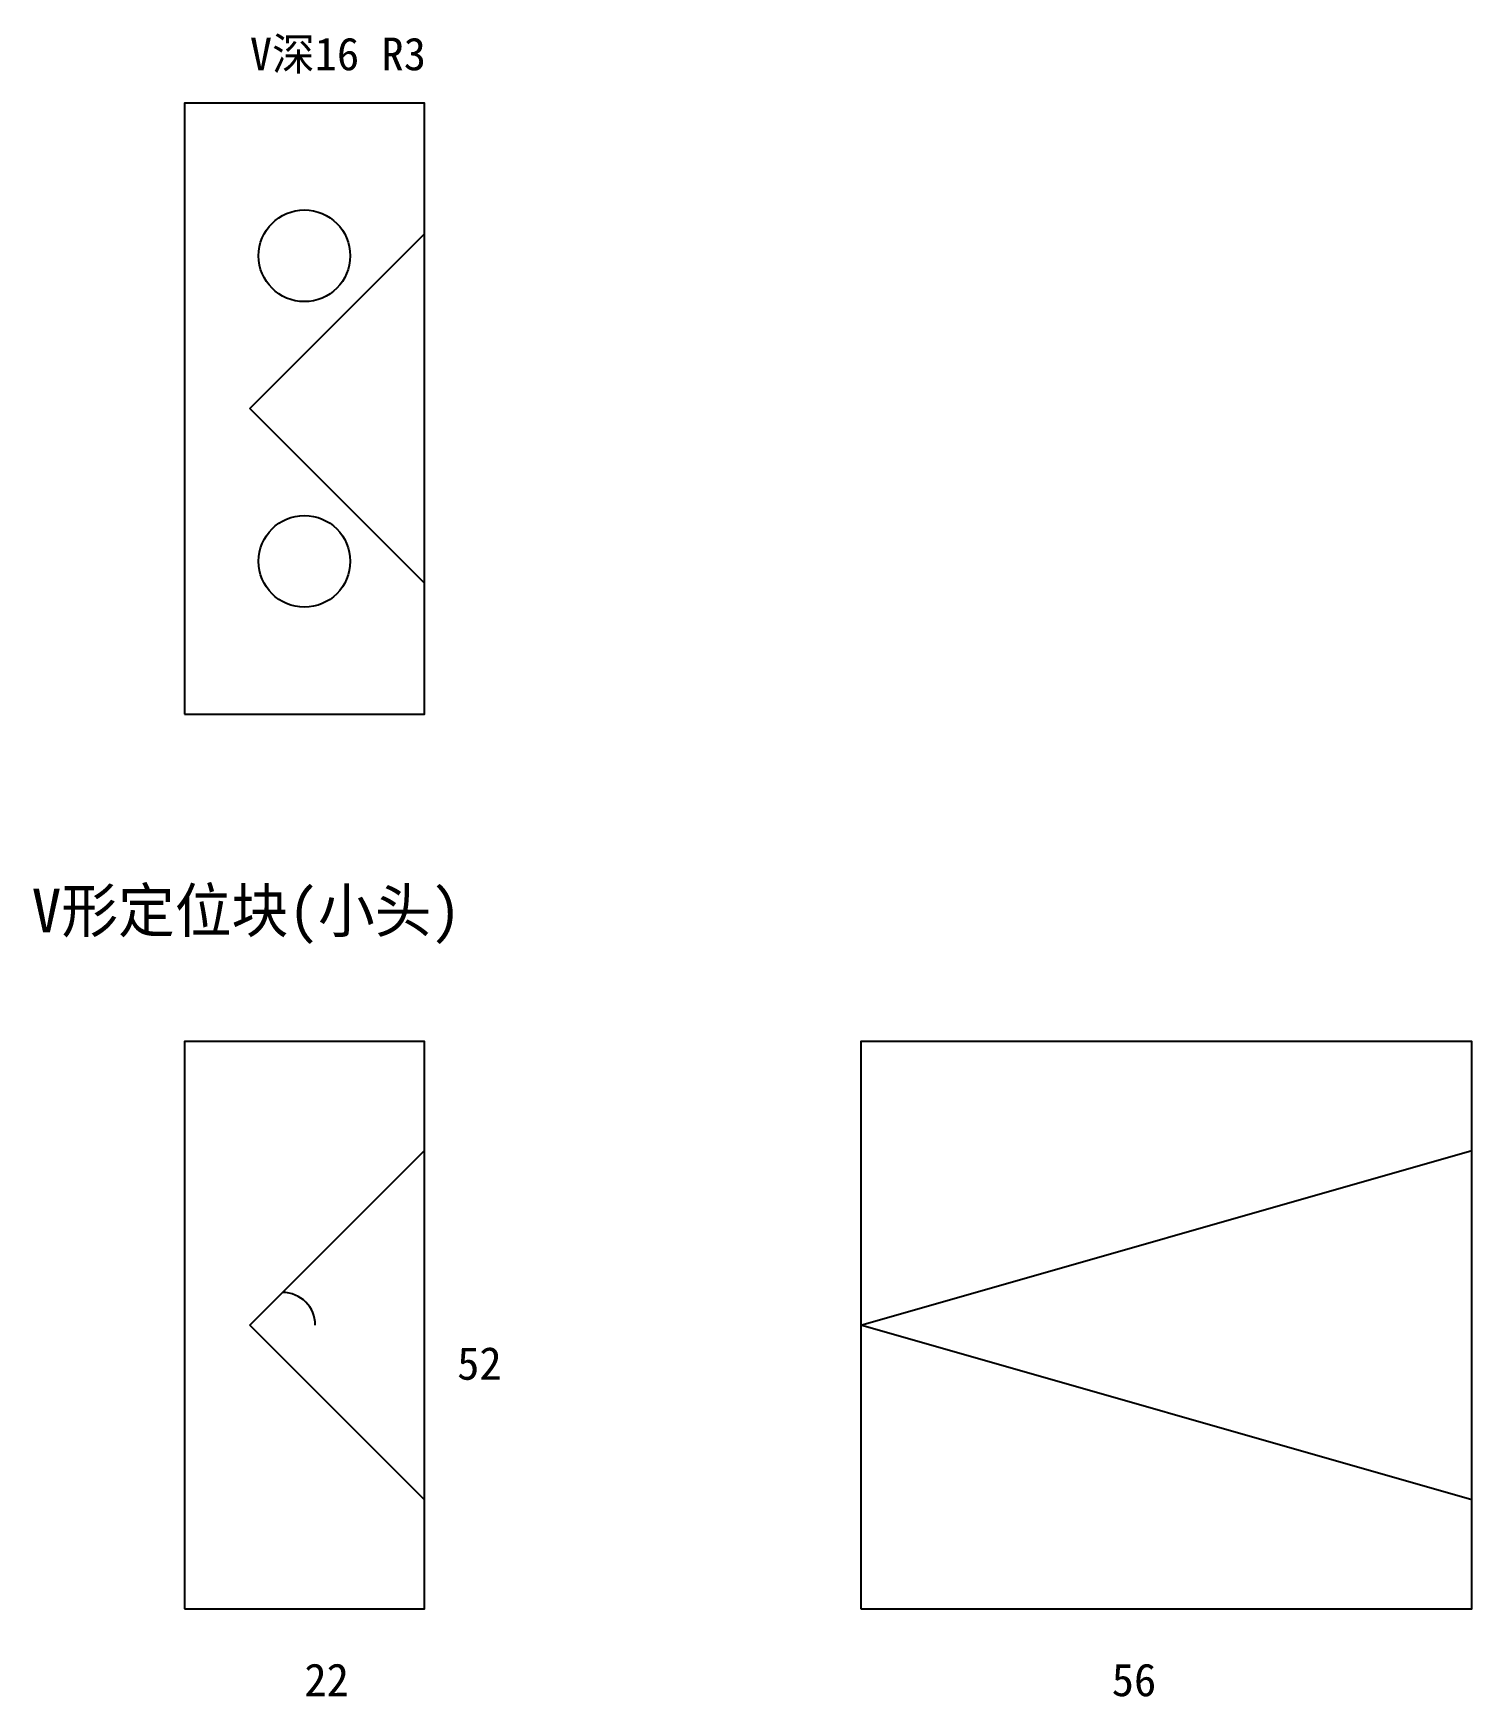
# Model space of a CAD drawing. Header units: metres. Extents: x 16 to 148, y 52 to 204.
import ezdxf

# ---------------------------------------------------------------- set-up
doc = ezdxf.new("R2010")
doc.units = ezdxf.units.M
doc.linetypes.add('DASHED', pattern=[0.25, -0.25])

msp = doc.modelspace()

# ---------------------------------------------------------------- linework, layer by layer
at = {"color": 1}
for p, q in [((36, 170), (52, 186)), ((52, 154), (36, 170)), ((36, 86), (52, 102)), ((92, 86), (148, 102)), ((52, 70), (36, 86)), ((148, 70), (92, 86))]:
    msp.add_line(p, q, dxfattribs=at)
at = {"color": 8, "linetype": 'DASHED'}
msp.add_line((52, 70), (52, 102), dxfattribs=at)
for points in [[(30, 142), (52, 142), (52, 198), (30, 198), (30, 142)], [(30, 60), (52, 60), (52, 112), (30, 112), (30, 60)], [(92, 60), (148, 60), (148, 112), (92, 112), (92, 60)]]:
    msp.add_lwpolyline(points)
at = {"color": 4}
for centre in [(41, 184), (41, 156)]:
    msp.add_circle(centre, 4.2, dxfattribs=at)
at = {"color": 1}
msp.add_arc((39, 86), 3, 0, 90, dxfattribs=at)

# ---------------------------------------------------------------- texts
at = {"color": 7}
for s, height, p in [('V深16 R3', 3, (36, 201)), ('V形定位块(小头)', 4, (16, 122)), ('52', 3, (55, 81)), ('22', 3, (41, 52)), ('56', 3, (115, 52))]:
    msp.add_text(s, height=height, dxfattribs=at).set_placement(p)

doc.saveas('drawing.dxf')
